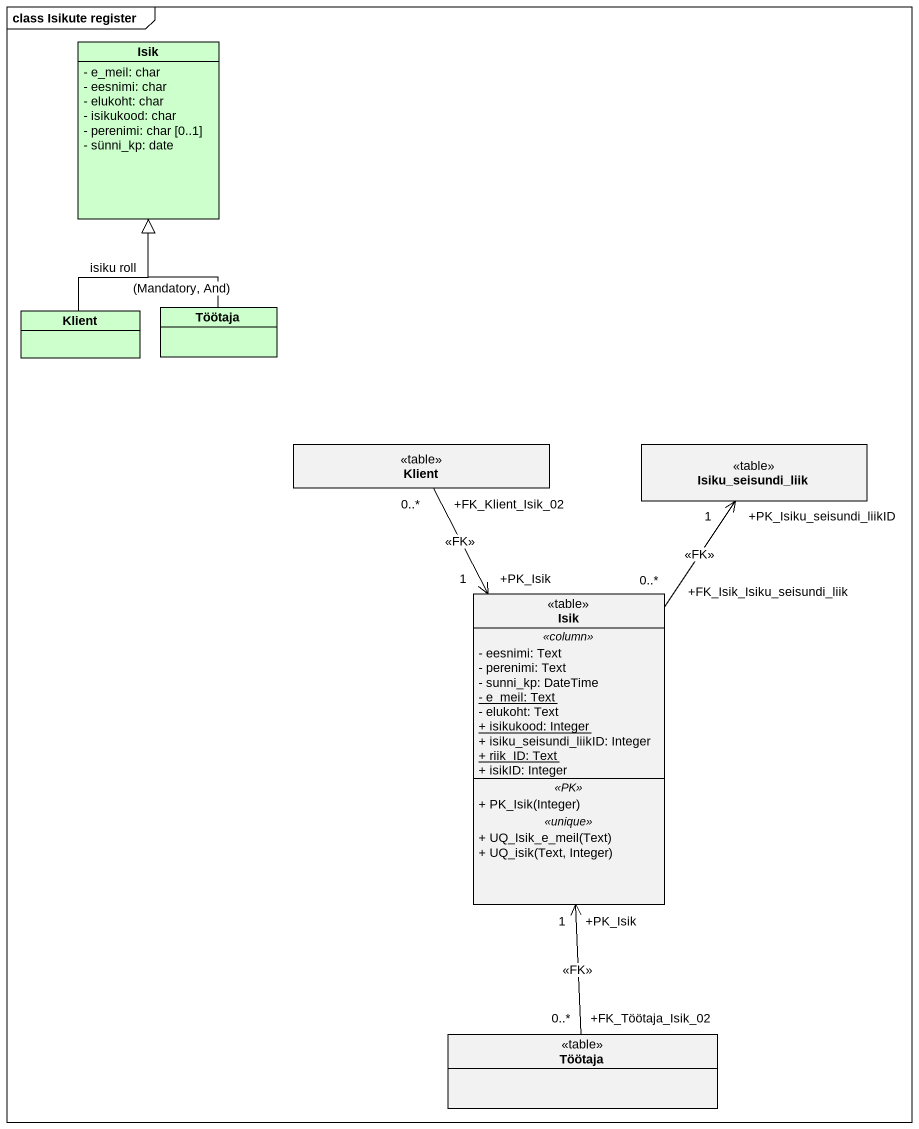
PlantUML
@startuml
mainframe class Isikute register
hide circle
hide empty members
skinparam classAttributeIconSize 0
class Isik #CCFFCC {
  - e_meil: char
  - eesnimi: char
  - elukoht: char
  - isikukood: char
  - perenimi: char [0..1]
  - sünni_kp: date
}
class Klient #CCFFCC
class Töötaja #CCFFCC
class "Klient" as Klient_2 <<table>>
class Isiku_seisundi_liik <<table>>
class "Isik" as Isik_2 <<table>> {
  .. <<column>> ..
  - eesnimi: Text
  - perenimi: Text
  - sunni_kp: DateTime
  {static} - e_meil: Text
  - elukoht: Text
  {static} + isikukood: Integer
  + isiku_seisundi_liikID: Integer
  {static} + riik_ID: Text
  + isikID: Integer
  .. <<PK>> ..
  + PK_Isik(Integer)
  .. <<unique>> ..
  + UQ_Isik_e_meil(Text)
  + UQ_isik(Text, Integer)
}
class "Töötaja" as Töötaja_2 <<table>>
Klient -up-|> Isik : isiku roll
Töötaja -up-|> Isik : (Mandatory, And)
Klient_2 "+FK_Klient_Isik_02\n0..*" --> "+PK_Isik\n1" Isik_2 : <<FK>>
Isik_2 "+FK_Isik_Isiku_seisundi_liik\n0..*" -up-> "+PK_Isiku_seisundi_liikID\n1" Isiku_seisundi_liik : <<FK>>
Töötaja_2 "+FK_Töötaja_Isik_02\n0..*" -up-> "+PK_Isik\n1" Isik_2 : <<FK>>
@enduml
